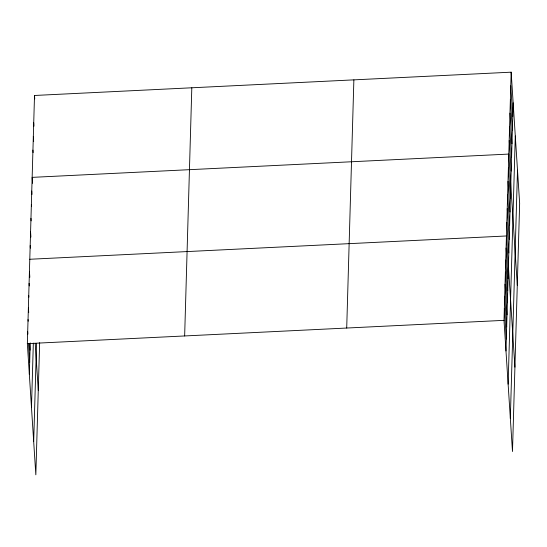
<?xml version="1.0" encoding="UTF-8"?>
<svg xmlns="http://www.w3.org/2000/svg" width="547" height="547" viewBox="0 0 547 547"><rect width="100%" height="100%" fill="white"/><g stroke="black" fill="none" stroke-linecap="round" stroke-linejoin="round"><path stroke-width="0.82" d="M39.651 342.668L35.835 474.823L27.35 343.639L34.516 95.472L511.165 72.177L519.65 203.361L512.484 451.528L503.999 320.351L511.165 72.177M29.333 374.278L30.235 342.935M31.48 407.46L33.333 343.167M33.688 441.641L36.519 343.619M184.647 335.954L191.812 87.787M346.709 328.036L353.875 79.862M505.982 350.983L513.148 102.815M508.129 384.165L515.295 135.991M510.337 418.346L517.503 170.179M29.784 259.264L506.44 235.969L514.918 367.153M27.35 343.639L503.999 320.351M510.775 85.824L512.751 116.463M510.378 99.479L512.361 130.111M509.982 113.126L511.965 143.765M509.592 126.774L511.575 157.413M509.195 140.422L511.178 171.061M517.284 285.254L508.806 154.076L32.15 177.365L32.533 183.327M508.409 167.724L510.392 198.363M508.013 181.372L509.995 212.01M507.623 195.019L509.599 225.658M507.226 208.674L509.209 239.306M506.83 222.321L508.813 252.96M506.091 248.023L508.074 278.662M505.743 260.078L507.725 290.717M505.394 272.132L507.377 302.771M505.045 284.187L507.028 314.819M504.696 296.242L506.679 326.874M504.348 308.296L506.331 338.928M34.516 95.472L34.734 98.877M33.729 122.767L33.948 126.172M33.333 136.422L33.661 141.523M32.936 150.069L33.107 152.62M31.76 191.019L31.979 194.424M31.364 204.667L31.473 206.369M30.967 218.315L31.131 220.872M30.577 231.962L30.905 237.07M30.181 245.617L30.345 248.167M35.227 343.427L38.269 390.442M29.435 271.319L29.825 277.274M29.094 283.373L29.258 285.924M28.745 295.428L28.854 297.13M28.396 307.482L28.724 312.583M28.047 319.537L28.157 321.233M29.586 343.359L30.03 350.169M27.699 331.585L27.863 334.142M28.471 343.502L29.682 362.223"/></g></svg>
